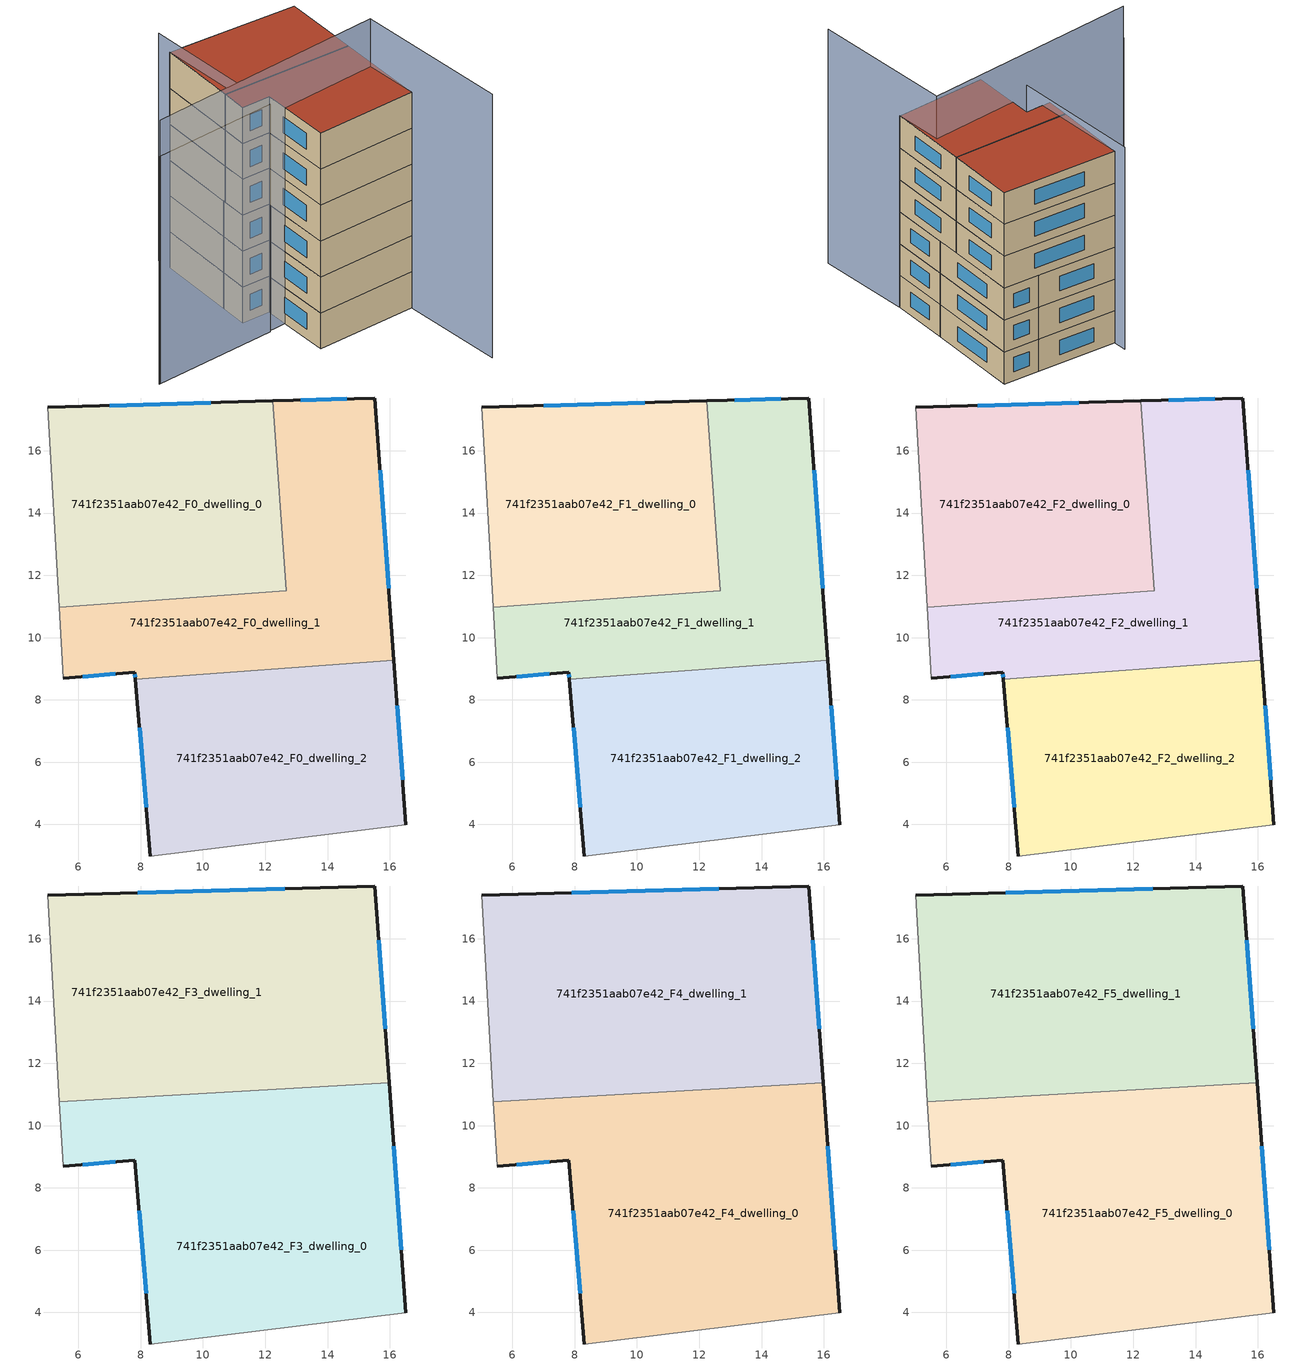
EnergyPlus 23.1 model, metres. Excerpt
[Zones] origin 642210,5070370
741f2351aab07e42_F0_dwelling_0
 floor ground (EU_floor_Construction): 12.23,17.6 12.68,11.5 5.38,10.97 5.01,17.4 z0
 wall outside (EU_wall_Construction): 12.23,17.6 5.01,17.4 z0:3
 wall adiabatic (EU_wall_Construction): 5.01,17.4 5.38,10.97 z0:3
 wall to 741f2351aab07e42_F0_dwelling_1 (EU_wall_Construction): 5.38,10.97 12.68,11.5 12.23,17.6 z0:3
 window (EU_Window_Construction): 10.25,17.55 7,17.45 z0.83:2.17
741f2351aab07e42_F0_dwelling_1
 floor ground (EU_floor_Construction): 15.52,17.7 16.13,9.28 7.83,8.67 7.81,8.89 5.51,8.69 5.38,10.97 12.68,11.5 12.23,17.6 z0
 wall outside (EU_wall_Construction): 16.13,9.28 15.52,17.7 12.23,17.6 / 5.51,8.69 7.81,8.89 7.83,8.67 z0:3
 wall adiabatic (EU_wall_Construction): 5.38,10.97 5.51,8.69 z0:3
 wall to 741f2351aab07e42_F0_dwelling_2 (EU_wall_Construction): 7.83,8.67 16.13,9.28 z0:3
 window (EU_Window_Construction): 14.62,17.67 13.14,17.63 / 15.96,11.59 15.69,15.38 / 7.82,8.83 7.82,8.73 / 6.14,8.75 7.18,8.84 z0.83:2.17
741f2351aab07e42_F0_dwelling_2
 floor ground (EU_floor_Construction): 16.13,9.28 16.52,3.99 8.31,2.99 7.83,8.67 z0
 wall outside (EU_wall_Construction): 16.52,3.99 16.13,9.28 / 7.83,8.67 8.31,2.99 z0:3
 wall adiabatic (EU_wall_Construction): 8.31,2.99 16.52,3.99 z0:3
 window (EU_Window_Construction): 16.41,5.44 16.24,7.82 / 7.96,7.11 8.18,4.55 z0.83:2.17
741f2351aab07e42_F1_dwelling_0
 floor to 741f2351aab07e42_F0_dwelling_0 (EU_floor_Construction): 12.23,17.6 12.68,11.5 5.38,10.97 5.01,17.4 z3
 wall outside (EU_wall_Construction): 12.23,17.6 5.01,17.4 z3:6
 wall adiabatic (EU_wall_Construction): 5.01,17.4 5.38,10.97 z3:6
 wall to 741f2351aab07e42_F1_dwelling_1 (EU_wall_Construction): 5.38,10.97 12.68,11.5 12.23,17.6 z3:6
 window (EU_Window_Construction): 10.25,17.55 7,17.45 z3.83:5.17
741f2351aab07e42_F1_dwelling_1
 floor to 741f2351aab07e42_F0_dwelling_1 (EU_floor_Construction): 15.52,17.7 16.13,9.28 7.83,8.67 7.81,8.89 5.51,8.69 5.38,10.97 12.68,11.5 12.23,17.6 z3
 wall outside (EU_wall_Construction): 16.13,9.28 15.52,17.7 12.23,17.6 / 5.51,8.69 7.81,8.89 7.83,8.67 z3:6
 wall adiabatic (EU_wall_Construction): 5.38,10.97 5.51,8.69 z3:6
 wall to 741f2351aab07e42_F1_dwelling_2 (EU_wall_Construction): 7.83,8.67 16.13,9.28 z3:6
 window (EU_Window_Construction): 14.62,17.67 13.14,17.63 / 15.96,11.59 15.69,15.38 / 7.82,8.83 7.82,8.73 / 6.14,8.75 7.18,8.84 z3.83:5.17
741f2351aab07e42_F1_dwelling_2
 floor to 741f2351aab07e42_F0_dwelling_2 (EU_floor_Construction): 16.13,9.28 16.52,3.99 8.31,2.99 7.83,8.67 z3
 wall outside (EU_wall_Construction): 16.52,3.99 16.13,9.28 / 7.83,8.67 8.31,2.99 z3:6
 wall adiabatic (EU_wall_Construction): 8.31,2.99 16.52,3.99 z3:6
 window (EU_Window_Construction): 16.41,5.44 16.24,7.82 / 7.96,7.11 8.18,4.55 z3.83:5.17
741f2351aab07e42_F2_dwelling_0
 floor to 741f2351aab07e42_F1_dwelling_0 (EU_floor_Construction): 12.23,17.6 12.68,11.5 5.38,10.97 5.01,17.4 z6
 wall outside (EU_wall_Construction): 12.23,17.6 5.01,17.4 z6:9
 wall adiabatic (EU_wall_Construction): 5.01,17.4 5.38,10.97 z6:9
 wall to 741f2351aab07e42_F2_dwelling_1 (EU_wall_Construction): 5.38,10.97 12.68,11.5 12.23,17.6 z6:9
 window (EU_Window_Construction): 10.25,17.55 7,17.45 z6.83:8.17
741f2351aab07e42_F2_dwelling_1
 floor to 741f2351aab07e42_F1_dwelling_1 (EU_floor_Construction): 15.52,17.7 16.13,9.28 7.83,8.67 7.81,8.89 5.51,8.69 5.38,10.97 12.68,11.5 12.23,17.6 z6
 wall outside (EU_wall_Construction): 16.13,9.28 15.52,17.7 12.23,17.6 / 5.51,8.69 7.81,8.89 7.83,8.67 z6:9
 wall adiabatic (EU_wall_Construction): 5.38,10.97 5.51,8.69 z6:9
 wall to 741f2351aab07e42_F2_dwelling_2 (EU_wall_Construction): 7.83,8.67 16.13,9.28 z6:9
 window (EU_Window_Construction): 14.62,17.67 13.14,17.63 / 15.96,11.59 15.69,15.38 / 7.82,8.83 7.82,8.73 / 6.14,8.75 7.18,8.84 z6.83:8.17
741f2351aab07e42_F2_dwelling_2
 floor to 741f2351aab07e42_F1_dwelling_2 (EU_floor_Construction): 16.13,9.28 16.52,3.99 8.31,2.99 7.83,8.67 z6
 wall outside (EU_wall_Construction): 16.52,3.99 16.13,9.28 / 7.83,8.67 8.31,2.99 z6:9
 wall adiabatic (EU_wall_Construction): 8.31,2.99 16.52,3.99 z6:9
 window (EU_Window_Construction): 16.41,5.44 16.24,7.82 / 7.96,7.11 8.18,4.55 z6.83:8.17
741f2351aab07e42_F3_dwelling_0
 floor to 741f2351aab07e42_F2_dwelling_1 (EU_floor_Construction): 15.98,11.38 16.13,9.28 7.83,8.67 7.81,8.89 5.51,8.69 5.39,10.78 z9
 floor to 741f2351aab07e42_F2_dwelling_2 (EU_floor_Construction): 16.13,9.28 16.52,3.99 8.31,2.99 7.83,8.67 z9
 wall outside (EU_wall_Construction): 16.52,3.99 15.98,11.38 / 5.51,8.69 7.81,8.89 8.31,2.99 z9:12
 wall adiabatic (EU_wall_Construction): 5.39,10.78 5.51,8.69 / 8.31,2.99 16.52,3.99 z9:12
 wall to 741f2351aab07e42_F3_dwelling_1 (EU_wall_Construction): 15.98,11.38 5.39,10.78 z9:12
 window (EU_Window_Construction): 16.37,6.02 16.13,9.34 / 7.95,7.27 8.17,4.61 / 6.14,8.75 7.18,8.84 z9.83:11.17
741f2351aab07e42_F3_dwelling_1
 floor to 741f2351aab07e42_F2_dwelling_0 (EU_floor_Construction): 12.23,17.6 12.68,11.5 5.38,10.97 5.01,17.4 z9
 floor to 741f2351aab07e42_F2_dwelling_1 (EU_floor_Construction): 15.52,17.7 15.98,11.38 5.39,10.78 5.38,10.97 12.68,11.5 12.23,17.6 z9
 wall outside (EU_wall_Construction): 15.98,11.38 15.52,17.7 5.01,17.4 z9:12
 wall adiabatic (EU_wall_Construction): 5.01,17.4 5.39,10.78 z9:12
 window (EU_Window_Construction): 15.85,13.12 15.65,15.96 / 12.63,17.61 7.9,17.48 z9.83:11.17
741f2351aab07e42_F4_dwelling_0
 floor to 741f2351aab07e42_F3_dwelling_0 (EU_floor_Construction): 15.98,11.38 16.52,3.99 8.31,2.99 7.81,8.89 5.51,8.69 5.39,10.78 z12
 wall outside (EU_wall_Construction): 16.52,3.99 15.98,11.38 / 5.51,8.69 7.81,8.89 8.31,2.99 z12:15
 wall adiabatic (EU_wall_Construction): 5.39,10.78 5.51,8.69 / 8.31,2.99 16.52,3.99 z12:15
 wall to 741f2351aab07e42_F4_dwelling_1 (EU_wall_Construction): 15.98,11.38 5.39,10.78 z12:15
 window (EU_Window_Construction): 16.37,6.02 16.13,9.34 / 7.95,7.27 8.17,4.61 / 6.14,8.75 7.18,8.84 z12.83:14.17
741f2351aab07e42_F4_dwelling_1
 floor to 741f2351aab07e42_F3_dwelling_1 (EU_floor_Construction): 15.52,17.7 15.98,11.38 5.39,10.78 5.01,17.4 z12
 wall outside (EU_wall_Construction): 15.98,11.38 15.52,17.7 5.01,17.4 z12:15
 wall adiabatic (EU_wall_Construction): 5.01,17.4 5.39,10.78 z12:15
 window (EU_Window_Construction): 15.85,13.12 15.65,15.96 / 12.63,17.61 7.9,17.48 z12.83:14.17
741f2351aab07e42_F5_dwelling_0
 floor to 741f2351aab07e42_F4_dwelling_0 (EU_floor_Construction): 15.98,11.38 16.52,3.99 8.31,2.99 7.81,8.89 5.51,8.69 5.39,10.78 z15
 wall outside (EU_wall_Construction): 16.52,3.99 15.98,11.38 / 5.51,8.69 7.81,8.89 8.31,2.99 z15:18
 wall adiabatic (EU_wall_Construction): 5.39,10.78 5.51,8.69 / 8.31,2.99 16.52,3.99 z15:18
 wall to 741f2351aab07e42_F5_dwelling_1 (EU_wall_Construction): 15.98,11.38 5.39,10.78 z15:18
 window (EU_Window_Construction): 16.37,6.02 16.13,9.34 / 7.95,7.27 8.17,4.61 / 6.14,8.75 7.18,8.84 z15.83:17.17
 roof outside (EU_roof_Construction): 16.52,3.99 15.98,11.38 5.39,10.78 5.51,8.69 7.81,8.89 8.31,2.99 z18
741f2351aab07e42_F5_dwelling_1
 floor to 741f2351aab07e42_F4_dwelling_1 (EU_floor_Construction): 15.52,17.7 15.98,11.38 5.39,10.78 5.01,17.4 z15
 wall outside (EU_wall_Construction): 15.98,11.38 15.52,17.7 5.01,17.4 z15:18
 wall adiabatic (EU_wall_Construction): 5.01,17.4 5.39,10.78 z15:18
 window (EU_Window_Construction): 15.85,13.12 15.65,15.96 / 12.63,17.61 7.9,17.48 z15.83:17.17
 roof outside (EU_roof_Construction): 15.98,11.38 15.52,17.7 5.01,17.4 5.39,10.78 z18
shading: -3.5,5.29 15.84,8.32 / 15.84,8.32 17.83,-4.41 z0:22; 4.84,18.57 6.55,6.75 / 6.55,6.75 -3.58,5.28 z0:19
[Building]
EU S2 Campaign: North Axis=0; Terrain=City; Solar Distribution=FullExterior
[Site:Location]
Lyon-Bron: Latitude=45.75; Longitude=5; Time Zone=1; Elevation=198
[SizingPeriod:WeatherFileDays]
AnnualSizingPeriod: Begin Month=1; Begin Day of Month=1; End Month=12; End Day of Month=31; Day of Week for Start Day=Monday; Use Weather File Daylight Saving Period=No; Use Weather File Rain and Snow Indicators=No
[MATERIAL]
EU_InternalMass_Material: Roughness=MediumRough; Thickness=0.1; Conductivity=1; Density=1800; Specific Heat=900; Thermal Absorptance=0.9; Solar Absorptance=0.7; Visible Absorptance=0.7
[MATERIAL:NOMASS] Roughness=MediumRough; Thermal Absorptance=0.9; Solar Absorptance=0.7; Visible Absorptance=0.7
Name | Thermal Resistance
EU_wall_NoMass | 0.87146
EU_roof_NoMass | 0.842276
EU_floor_NoMass | 0.496999
[WINDOWMATERIAL:SIMPLEGLAZINGSYSTEM]
EU_Window_SimpleGlazing: UFactor=2.2525; Solar Heat Gain Coefficient=0.76; Visible Transmittance=0.76
[CONSTRUCTION]
EU_wall_Construction: EU_wall_NoMass
EU_roof_Construction: EU_roof_NoMass
EU_floor_Construction: EU_floor_NoMass
EU_Window_Construction: EU_Window_SimpleGlazing
EU_InternalMass_Construction: EU_InternalMass_Material
[ZONE] Type=1; Multiplier=1; Ceiling Height=autocalculate; Floor Area=autocalculate; Part of Total Floor Area=Yes
Name | Volume
741f2351aab07e42_F0_dwelling_0 | 136.875
741f2351aab07e42_F1_dwelling_0; 741f2351aab07e42_F2_dwelling_0 | 136.876
741f2351aab07e42_F3_dwelling_0 | 205.306
741f2351aab07e42_F4_dwelling_0; 741f2351aab07e42_F5_dwelling_0 | 205.308
741f2351aab07e42_F0_dwelling_1; 741f2351aab07e42_F1_dwelling_1; 741f2351aab07e42_F2_dwelling_1 | 136.867
741f2351aab07e42_F3_dwelling_1 | 205.316
741f2351aab07e42_F4_dwelling_1; 741f2351aab07e42_F5_dwelling_1 | 205.318
741f2351aab07e42_F0_dwelling_2 | 136.882
741f2351aab07e42_F1_dwelling_2; 741f2351aab07e42_F2_dwelling_2 | 136.883
[INTERNALMASS] Construction=EU_InternalMass_Construction
Name | Zone or ZoneList | Surface Area
741f2351aab07e42_F0_dwelling_0_EU_InternalMass | 741f2351aab07e42_F0_dwelling_0 | 45.6259
741f2351aab07e42_F0_dwelling_1_EU_InternalMass | 741f2351aab07e42_F0_dwelling_1 | 45.6224
741f2351aab07e42_F0_dwelling_2_EU_InternalMass | 741f2351aab07e42_F0_dwelling_2 | 45.628
741f2351aab07e42_F1_dwelling_0_EU_InternalMass | 741f2351aab07e42_F1_dwelling_0 | 45.6259
741f2351aab07e42_F1_dwelling_1_EU_InternalMass | 741f2351aab07e42_F1_dwelling_1 | 45.6224
741f2351aab07e42_F1_dwelling_2_EU_InternalMass | 741f2351aab07e42_F1_dwelling_2 | 45.628
741f2351aab07e42_F2_dwelling_0_EU_InternalMass | 741f2351aab07e42_F2_dwelling_0 | 45.6259
741f2351aab07e42_F2_dwelling_1_EU_InternalMass | 741f2351aab07e42_F2_dwelling_1 | 45.6224
741f2351aab07e42_F2_dwelling_2_EU_InternalMass | 741f2351aab07e42_F2_dwelling_2 | 45.628
741f2351aab07e42_F3_dwelling_0_EU_InternalMass | 741f2351aab07e42_F3_dwelling_0 | 68.4363
741f2351aab07e42_F3_dwelling_1_EU_InternalMass | 741f2351aab07e42_F3_dwelling_1 | 68.4396
741f2351aab07e42_F4_dwelling_0_EU_InternalMass | 741f2351aab07e42_F4_dwelling_0 | 68.4363
741f2351aab07e42_F4_dwelling_1_EU_InternalMass | 741f2351aab07e42_F4_dwelling_1 | 68.4396
741f2351aab07e42_F5_dwelling_0_EU_InternalMass | 741f2351aab07e42_F5_dwelling_0 | 68.4363
741f2351aab07e42_F5_dwelling_1_EU_InternalMass | 741f2351aab07e42_F5_dwelling_1 | 68.4396
[OTHEREQUIPMENT] Fuel Type=Electricity; Design Level Calculation Method=Watts/Area; Power per Zone Floor Area=1; Fraction Latent=0; Fraction Radiant=0; Fraction Lost=0; Carbon Dioxide Generation Rate=0; EndUse Subcategory=EU_Step8_InternalGains
Name | Zone or ZoneList or Space or SpaceList | Schedule
EU_Step8_InternalGain_741f2351aab07e42_F0_dwelling_0_f000 | 741f2351aab07e42_F0_dwelling_0 | EU_Step8_GainSchedule_741f2351aab07e42_F0_dwelling_0_f000
EU_Step8_InternalGain_741f2351aab07e42_F0_dwelling_1_f000 | 741f2351aab07e42_F0_dwelling_1 | EU_Step8_GainSchedule_741f2351aab07e42_F0_dwelling_1_f000
EU_Step8_InternalGain_741f2351aab07e42_F0_dwelling_2_f000 | 741f2351aab07e42_F0_dwelling_2 | EU_Step8_GainSchedule_741f2351aab07e42_F0_dwelling_2_f000
EU_Step8_InternalGain_741f2351aab07e42_F1_dwelling_0_f000 | 741f2351aab07e42_F1_dwelling_0 | EU_Step8_GainSchedule_741f2351aab07e42_F1_dwelling_0_f000
EU_Step8_InternalGain_741f2351aab07e42_F1_dwelling_1_f000 | 741f2351aab07e42_F1_dwelling_1 | EU_Step8_GainSchedule_741f2351aab07e42_F1_dwelling_1_f000
EU_Step8_InternalGain_741f2351aab07e42_F1_dwelling_2_f000 | 741f2351aab07e42_F1_dwelling_2 | EU_Step8_GainSchedule_741f2351aab07e42_F1_dwelling_2_f000
EU_Step8_InternalGain_741f2351aab07e42_F2_dwelling_0_f000 | 741f2351aab07e42_F2_dwelling_0 | EU_Step8_GainSchedule_741f2351aab07e42_F2_dwelling_0_f000
EU_Step8_InternalGain_741f2351aab07e42_F2_dwelling_1_f000 | 741f2351aab07e42_F2_dwelling_1 | EU_Step8_GainSchedule_741f2351aab07e42_F2_dwelling_1_f000
EU_Step8_InternalGain_741f2351aab07e42_F2_dwelling_2_f000 | 741f2351aab07e42_F2_dwelling_2 | EU_Step8_GainSchedule_741f2351aab07e42_F2_dwelling_2_f000
EU_Step8_InternalGain_741f2351aab07e42_F3_dwelling_0_f000 | 741f2351aab07e42_F3_dwelling_0 | EU_Step8_GainSchedule_741f2351aab07e42_F3_dwelling_0_f000
EU_Step8_InternalGain_741f2351aab07e42_F3_dwelling_1_f000 | 741f2351aab07e42_F3_dwelling_1 | EU_Step8_GainSchedule_741f2351aab07e42_F3_dwelling_1_f000
EU_Step8_InternalGain_741f2351aab07e42_F4_dwelling_0_f000 | 741f2351aab07e42_F4_dwelling_0 | EU_Step8_GainSchedule_741f2351aab07e42_F4_dwelling_0_f000
EU_Step8_InternalGain_741f2351aab07e42_F4_dwelling_1_f000 | 741f2351aab07e42_F4_dwelling_1 | EU_Step8_GainSchedule_741f2351aab07e42_F4_dwelling_1_f000
EU_Step8_InternalGain_741f2351aab07e42_F5_dwelling_0_f000 | 741f2351aab07e42_F5_dwelling_0 | EU_Step8_GainSchedule_741f2351aab07e42_F5_dwelling_0_f000
EU_Step8_InternalGain_741f2351aab07e42_F5_dwelling_1_f000 | 741f2351aab07e42_F5_dwelling_1 | EU_Step8_GainSchedule_741f2351aab07e42_F5_dwelling_1_f000
[ZONEVENTILATION:DESIGNFLOWRATE] Schedule=EU_AlwaysOn; Design Flow Rate Calculation Method=AirChanges/Hour; Air Changes per Hour=0.425; Ventilation Type=Natural; Fan Pressure Rise=0; Fan Total Efficiency=1; Constant Term Coefficient=1; Temperature Term Coefficient=0; Velocity Term Coefficient=0; Velocity Squared Term Coefficient=0; Minimum Indoor Temperature=-100; Maximum Indoor Temperature=100; Delta Temperature=-100; Minimum Outdoor Temperature=-100; Maximum Outdoor Temperature=100; Maximum Wind Speed=40
Name | Zone or ZoneList or Space or SpaceList
EU_ConstantAir_741f2351aab07e42_F0_dwelling_0 | 741f2351aab07e42_F0_dwelling_0
EU_ConstantAir_741f2351aab07e42_F0_dwelling_1 | 741f2351aab07e42_F0_dwelling_1
EU_ConstantAir_741f2351aab07e42_F0_dwelling_2 | 741f2351aab07e42_F0_dwelling_2
EU_ConstantAir_741f2351aab07e42_F1_dwelling_0 | 741f2351aab07e42_F1_dwelling_0
EU_ConstantAir_741f2351aab07e42_F1_dwelling_1 | 741f2351aab07e42_F1_dwelling_1
EU_ConstantAir_741f2351aab07e42_F1_dwelling_2 | 741f2351aab07e42_F1_dwelling_2
EU_ConstantAir_741f2351aab07e42_F2_dwelling_0 | 741f2351aab07e42_F2_dwelling_0
EU_ConstantAir_741f2351aab07e42_F2_dwelling_1 | 741f2351aab07e42_F2_dwelling_1
EU_ConstantAir_741f2351aab07e42_F2_dwelling_2 | 741f2351aab07e42_F2_dwelling_2
EU_ConstantAir_741f2351aab07e42_F3_dwelling_0 | 741f2351aab07e42_F3_dwelling_0
EU_ConstantAir_741f2351aab07e42_F3_dwelling_1 | 741f2351aab07e42_F3_dwelling_1
EU_ConstantAir_741f2351aab07e42_F4_dwelling_0 | 741f2351aab07e42_F4_dwelling_0
EU_ConstantAir_741f2351aab07e42_F4_dwelling_1 | 741f2351aab07e42_F4_dwelling_1
EU_ConstantAir_741f2351aab07e42_F5_dwelling_0 | 741f2351aab07e42_F5_dwelling_0
EU_ConstantAir_741f2351aab07e42_F5_dwelling_1 | 741f2351aab07e42_F5_dwelling_1
[HVACTEMPLATE:THERMOSTAT] Constant Heating Setpoint=20; Constant Cooling Setpoint=50
EU_HeatOnly_741f2351aab07e42_F0_dwelling_0; EU_HeatOnly_741f2351aab07e42_F0_dwelling_1; EU_HeatOnly_741f2351aab07e42_F0_dwelling_2; EU_HeatOnly_741f2351aab07e42_F1_dwelling_0; EU_HeatOnly_741f2351aab07e42_F1_dwelling_1; EU_HeatOnly_741f2351aab07e42_F1_dwelling_2; EU_HeatOnly_741f2351aab07e42_F2_dwelling_0; EU_HeatOnly_741f2351aab07e42_F2_dwelling_1; EU_HeatOnly_741f2351aab07e42_F2_dwelling_2; EU_HeatOnly_741f2351aab07e42_F3_dwelling_0; EU_HeatOnly_741f2351aab07e42_F3_dwelling_1; EU_HeatOnly_741f2351aab07e42_F4_dwelling_0; EU_HeatOnly_741f2351aab07e42_F4_dwelling_1; EU_HeatOnly_741f2351aab07e42_F5_dwelling_0; EU_HeatOnly_741f2351aab07e42_F5_dwelling_1
[HVACTEMPLATE:ZONE:IDEALLOADSAIRSYSTEM] System Availability Schedule=EU_AlwaysOn; Maximum Heating Supply Air Temperature=50; Minimum Cooling Supply Air Temperature=13; Maximum Heating Supply Air Humidity Ratio=0.0156; Minimum Cooling Supply Air Humidity Ratio=0.0077; Heating Limit=NoLimit; Cooling Limit=NoLimit; Heating Availability Schedule=EU_AlwaysOn; Cooling Availability Schedule=EU_CoolingOff; Dehumidification Control Type=ConstantSensibleHeatRatio; Cooling Sensible Heat Ratio=0.7; Dehumidification Setpoint=60; Humidification Control Type=None; Humidification Setpoint=30; Outdoor Air Method=None; Outdoor Air Flow Rate per Person=0.00944; Outdoor Air Flow Rate per Zone Floor Area=0; Outdoor Air Flow Rate per Zone=0; Demand Controlled Ventilation Type=None; Outdoor Air Economizer Type=NoEconomizer; Heat Recovery Type=None; Sensible Heat Recovery Effectiveness=0.7; Latent Heat Recovery Effectiveness=0.65
Name | Template Thermostat
741f2351aab07e42_F0_dwelling_0 | EU_HeatOnly_741f2351aab07e42_F0_dwelling_0
741f2351aab07e42_F0_dwelling_1 | EU_HeatOnly_741f2351aab07e42_F0_dwelling_1
741f2351aab07e42_F0_dwelling_2 | EU_HeatOnly_741f2351aab07e42_F0_dwelling_2
741f2351aab07e42_F1_dwelling_0 | EU_HeatOnly_741f2351aab07e42_F1_dwelling_0
741f2351aab07e42_F1_dwelling_1 | EU_HeatOnly_741f2351aab07e42_F1_dwelling_1
741f2351aab07e42_F1_dwelling_2 | EU_HeatOnly_741f2351aab07e42_F1_dwelling_2
741f2351aab07e42_F2_dwelling_0 | EU_HeatOnly_741f2351aab07e42_F2_dwelling_0
741f2351aab07e42_F2_dwelling_1 | EU_HeatOnly_741f2351aab07e42_F2_dwelling_1
741f2351aab07e42_F2_dwelling_2 | EU_HeatOnly_741f2351aab07e42_F2_dwelling_2
741f2351aab07e42_F3_dwelling_0 | EU_HeatOnly_741f2351aab07e42_F3_dwelling_0
741f2351aab07e42_F3_dwelling_1 | EU_HeatOnly_741f2351aab07e42_F3_dwelling_1
741f2351aab07e42_F4_dwelling_0 | EU_HeatOnly_741f2351aab07e42_F4_dwelling_0
741f2351aab07e42_F4_dwelling_1 | EU_HeatOnly_741f2351aab07e42_F4_dwelling_1
741f2351aab07e42_F5_dwelling_0 | EU_HeatOnly_741f2351aab07e42_F5_dwelling_0
741f2351aab07e42_F5_dwelling_1 | EU_HeatOnly_741f2351aab07e42_F5_dwelling_1
[SIZING:ZONE] Zone Cooling Design Supply Air Temperature Input Method=SupplyAirTemperature; Zone Cooling Design Supply Air Temperature=13; Zone Heating Design Supply Air Temperature Input Method=SupplyAirTemperature; Zone Heating Design Supply Air Temperature=50; Zone Cooling Design Supply Air Humidity Ratio=0.008; Zone Heating Design Supply Air Humidity Ratio=0.008; Cooling Design Air Flow Method=DesignDay; Cooling Design Air Flow Rate=0; Cooling Minimum Air Flow per Zone Floor Area=0.000762; Cooling Minimum Air Flow=0; Cooling Minimum Air Flow Fraction=0.2; Heating Design Air Flow Method=DesignDay; Heating Design Air Flow Rate=0; Heating Maximum Air Flow per Zone Floor Area=0.002032; Heating Maximum Air Flow=0.141576; Heating Maximum Air Flow Fraction=0.3; Account for Dedicated Outdoor Air System=No; Dedicated Outdoor Air System Control Strategy=NeutralSupplyAir; Dedicated Outdoor Air Low Setpoint Temperature for Design=autosize; Dedicated Outdoor Air High Setpoint Temperature for Design=autosize; Zone Load Sizing Method=Sensible Load Only No Latent Load; Zone Latent Cooling Design Supply Air Humidity Ratio Input Method=HumidityRatioDifference; Zone Cooling Design Supply Air Humidity Ratio Difference=0.005; Zone Latent Heating Design Supply Air Humidity Ratio Input Method=HumidityRatioDifference; Zone Humidification Design Supply Air Humidity Ratio Difference=0.005
741f2351aab07e42_F0_dwelling_0; 741f2351aab07e42_F0_dwelling_1; 741f2351aab07e42_F0_dwelling_2; 741f2351aab07e42_F1_dwelling_0; 741f2351aab07e42_F1_dwelling_1; 741f2351aab07e42_F1_dwelling_2; 741f2351aab07e42_F2_dwelling_0; 741f2351aab07e42_F2_dwelling_1; 741f2351aab07e42_F2_dwelling_2; 741f2351aab07e42_F3_dwelling_0; 741f2351aab07e42_F3_dwelling_1; 741f2351aab07e42_F4_dwelling_0; 741f2351aab07e42_F4_dwelling_1; 741f2351aab07e42_F5_dwelling_0; 741f2351aab07e42_F5_dwelling_1
[SCHEDULE:CONSTANT]
Name | Hourly Value
EU_AlwaysOn | 1
EU_CoolingOff | 0
[SCHEDULE:FILE] Column Number=1; Rows to Skip at Top=0; Number of Hours of Data=8760; Column Separator=Comma; Interpolate to Timestep=No; Minutes per Item=60; Adjust Schedule for Daylight Savings=Yes
Name | File
EU_Step8_GainSchedule_741f2351aab07e42_F0_dwelling_0_f000 | ../../schedules/741f2351aab07e42/741f2351aab07e42_F0_dwelling_0_f000_gain.csv
EU_Step8_GainSchedule_741f2351aab07e42_F0_dwelling_1_f000 | ../../schedules/741f2351aab07e42/741f2351aab07e42_F0_dwelling_1_f000_gain.csv
EU_Step8_GainSchedule_741f2351aab07e42_F0_dwelling_2_f000 | ../../schedules/741f2351aab07e42/741f2351aab07e42_F0_dwelling_2_f000_gain.csv
EU_Step8_GainSchedule_741f2351aab07e42_F1_dwelling_0_f000 | ../../schedules/741f2351aab07e42/741f2351aab07e42_F1_dwelling_0_f000_gain.csv
EU_Step8_GainSchedule_741f2351aab07e42_F1_dwelling_1_f000 | ../../schedules/741f2351aab07e42/741f2351aab07e42_F1_dwelling_1_f000_gain.csv
EU_Step8_GainSchedule_741f2351aab07e42_F1_dwelling_2_f000 | ../../schedules/741f2351aab07e42/741f2351aab07e42_F1_dwelling_2_f000_gain.csv
EU_Step8_GainSchedule_741f2351aab07e42_F2_dwelling_0_f000 | ../../schedules/741f2351aab07e42/741f2351aab07e42_F2_dwelling_0_f000_gain.csv
EU_Step8_GainSchedule_741f2351aab07e42_F2_dwelling_1_f000 | ../../schedules/741f2351aab07e42/741f2351aab07e42_F2_dwelling_1_f000_gain.csv
EU_Step8_GainSchedule_741f2351aab07e42_F2_dwelling_2_f000 | ../../schedules/741f2351aab07e42/741f2351aab07e42_F2_dwelling_2_f000_gain.csv
EU_Step8_GainSchedule_741f2351aab07e42_F3_dwelling_0_f000 | ../../schedules/741f2351aab07e42/741f2351aab07e42_F3_dwelling_0_f000_gain.csv
EU_Step8_GainSchedule_741f2351aab07e42_F3_dwelling_1_f000 | ../../schedules/741f2351aab07e42/741f2351aab07e42_F3_dwelling_1_f000_gain.csv
EU_Step8_GainSchedule_741f2351aab07e42_F4_dwelling_0_f000 | ../../schedules/741f2351aab07e42/741f2351aab07e42_F4_dwelling_0_f000_gain.csv
EU_Step8_GainSchedule_741f2351aab07e42_F4_dwelling_1_f000 | ../../schedules/741f2351aab07e42/741f2351aab07e42_F4_dwelling_1_f000_gain.csv
EU_Step8_GainSchedule_741f2351aab07e42_F5_dwelling_0_f000 | ../../schedules/741f2351aab07e42/741f2351aab07e42_F5_dwelling_0_f000_gain.csv
EU_Step8_GainSchedule_741f2351aab07e42_F5_dwelling_1_f000 | ../../schedules/741f2351aab07e42/741f2351aab07e42_F5_dwelling_1_f000_gain.csv
